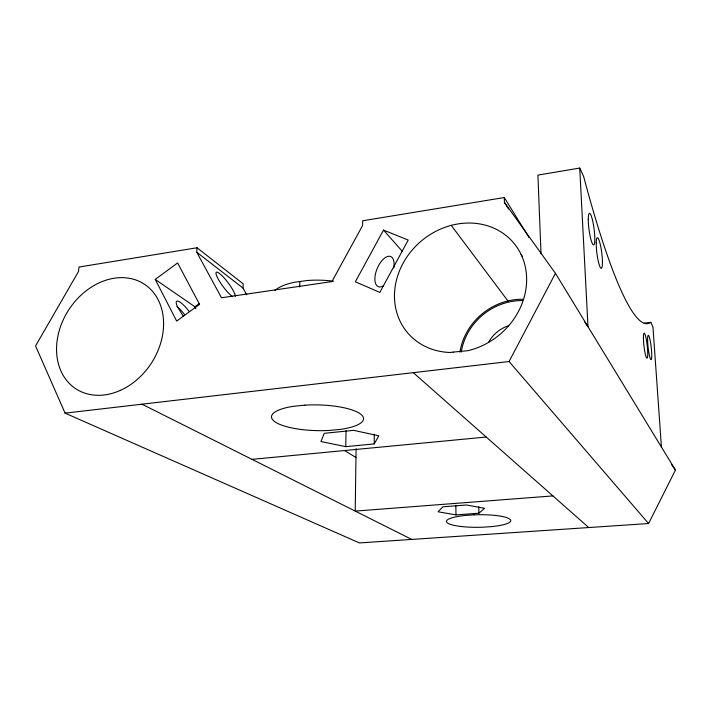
<?xml version="1.0" encoding="UTF-8"?>
<svg xmlns="http://www.w3.org/2000/svg" width="711" height="711" viewBox="0 0 711 711"><rect width="100%" height="100%" fill="white"/><g stroke="black" fill="none" stroke-linecap="round" stroke-linejoin="round"><path stroke-width="1.07" d="M374.208 443.922L378.83 435.834L353.696 430.351L324.243 433.319L320.954 441.54L345.786 446.659L374.208 443.922L374.297 434.217M356.078 448.757L355.216 511.093L552.927 495.914M345.786 446.659L346.053 430.608M299.687 286.968L299.855 281.512M246.735 294.772L243.011 288.079L243.206 283.849L197.054 247.757L78.965 267.052L78.548 271.415L35.55 345.928L65.074 413.135L359.411 542.937L648.583 523.527L675.45 470.042L555.442 273.317L504.428 202.395L504.277 197.534L362.672 220.774L362.619 225.476L331.895 281.592L221.494 297.776L196.778 252.254L197.054 247.757M65.074 413.135L509.076 361.526L555.442 273.317M383.513 230.097L355.34 281.796L379.843 292.399L408.203 240.051L383.513 230.097L402.435 251.481M478.912 513.209L484.564 508.294L466.514 505.006L442.9 506.801L438.02 511.769L455.973 514.897L478.912 513.209L478.779 506.694M155.229 279.414L177.608 262.946L199.587 304.397L176.675 321.079L155.229 279.414L194.867 306.752L195.889 308.698M194.867 306.752L199.293 303.535M661.434 447.068L652.956 327.033L650.796 322.332A455.058 53.538 81 0 1 583.678 176.621L579.732 168.063L537.916 175.093L541.018 253.783M644.246 323.132L650.796 322.332M252.005 459.35L486.226 437.043M141.987 404.195L411.74 539.427M344.604 450.57L355.962 457.493M196.778 252.254L243.011 288.079M413.287 372.662L588.752 527.544M509.076 361.526L648.583 523.527M451.227 225.36L507.93 300.949M584.789 322.199L587.988 326.66L579.732 168.063M183.145 316.004L177.288 306.468A15.553 3.768 52.8 0 1 178.523 301.322A15.553 3.768 52.8 0 1 189.046 311.32M671.664 464.701L675.45 470.042M521.127 254.547L522.336 256.387M504.428 202.395L508.525 208.972M504.277 197.534L529.046 237.563M455.84 505.174L455.973 514.897M177.083 306.601A15.544 3.839 52.7 0 1 184.558 314.591M459.937 352.087A59.511 54.258 -38.6 0 1 522.709 299.269M461.261 352.069A58.089 52.961 -38.6 0 1 522.549 300.584M232.666 296.665A15.633 3.146 53.2 0 1 218.837 280.205L217.273 277.281A15.633 3.146 53.2 0 1 223.094 276.81A15.633 3.146 53.2 0 1 235.377 296.291M488.75 341.911A32.777 29.88 -38.6 0 1 508.756 325.665M383.327 285.822A16.291 7.928 -67.5 0 1 375.008 276.668A16.291 7.928 -67.5 0 1 386.588 256.875A16.291 7.928 -67.5 0 1 393.77 267.976M274.979 290.355A49.281 18.53 1.8 0 1 294.834 282.205L307.081 280.525A49.281 18.53 1.8 0 1 333.583 281.209M453.174 352.105L450.134 352.478A69.5 61.048 -40.4 0 1 405.777 258.688A69.5 61.048 -40.4 0 1 517.146 247.552A69.5 61.048 -40.4 0 1 467.651 350.719L453.174 352.105M304.966 405.137L293.563 406.301A46.046 12.86 1.2 0 0 275.201 421.979A46.046 12.86 1.2 0 0 329.442 430.431L340.178 429.417A46.046 12.86 1.2 0 0 360.006 413.66A46.046 12.86 1.2 0 0 304.966 405.137M474.05 514.835L465.776 515.404A32.128 6.292 -0.7 0 0 447.663 523.083A32.128 6.292 -0.7 0 0 482.849 527.198L490.759 526.691A32.128 6.292 -0.7 0 0 509.609 518.986A32.128 6.292 -0.7 0 0 474.05 514.835M120.363 390.383A62.532 49.166 -56.8 0 0 150.412 289.101A62.532 49.166 -56.8 0 0 59.431 329.957A62.532 49.166 -56.8 0 0 120.363 390.383M588.264 219.308A15.9 2.551 82.5 0 0 593.161 244.717A15.9 2.551 82.5 0 0 593.196 223.334A15.9 2.551 82.5 0 0 588.264 219.308M596.227 242.824A15.464 2.435 82.7 0 0 600.706 268.056A15.464 2.435 82.7 0 0 601.053 248.201A15.464 2.435 82.7 0 0 596.227 242.824M643.411 337.485A12.594 1.635 83.5 0 0 646.655 357.971A12.594 1.635 83.5 0 0 646.672 341.582A12.594 1.635 83.5 0 0 643.411 337.485M647.623 340.773A12.291 1.555 83.5 0 0 650.965 359.624A12.291 1.555 83.5 0 0 650.449 341.911A12.291 1.555 83.5 0 0 647.623 340.773"/></g></svg>
